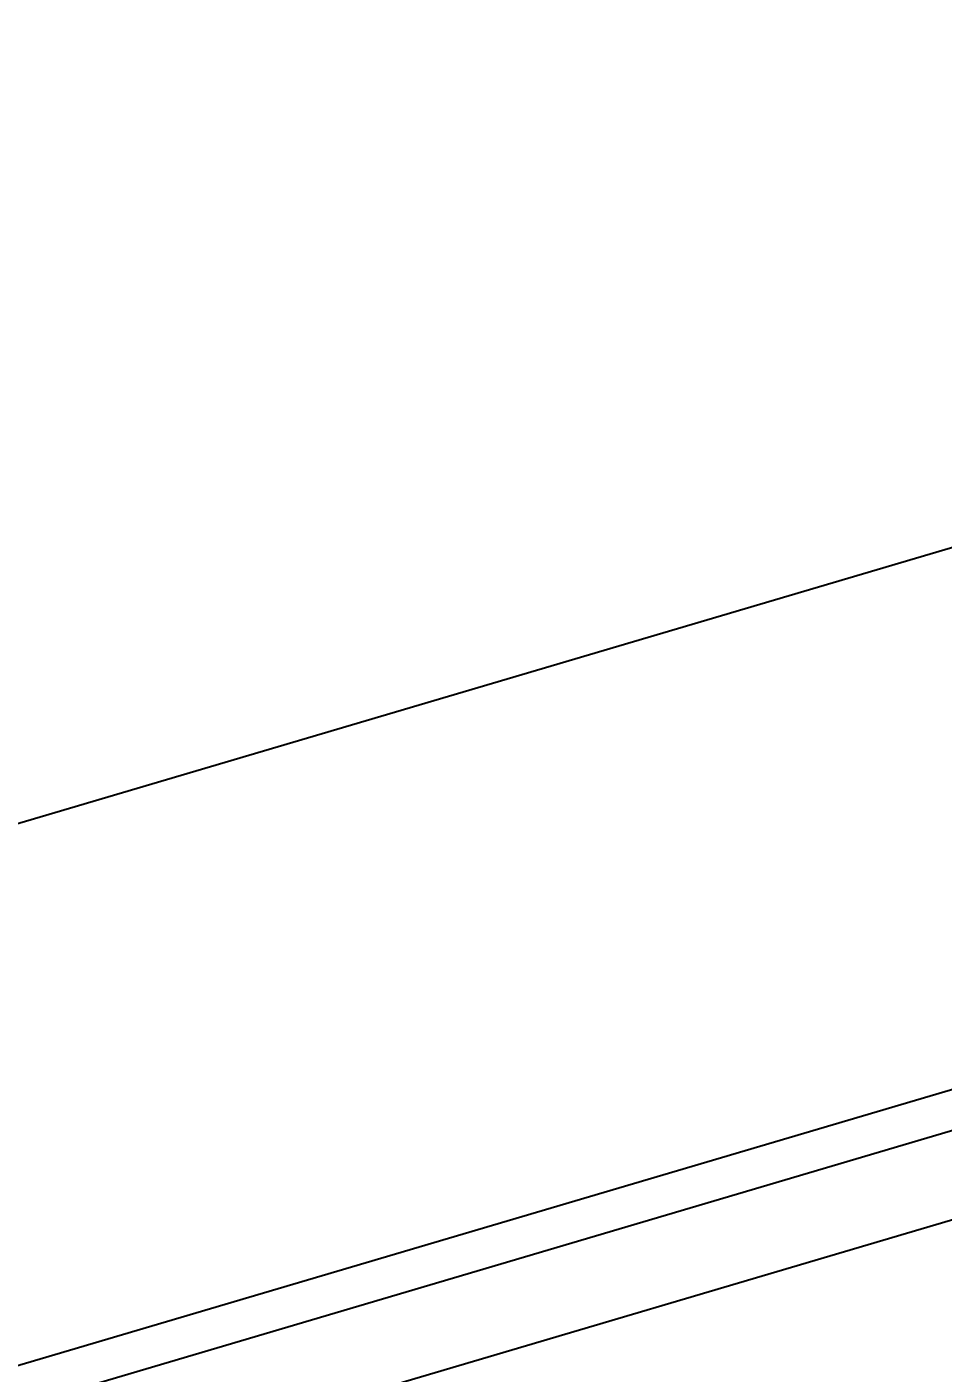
# Model space of a CAD drawing. Header units: millimetres. Extents: x 62878 to 70819, y -67946 to -61850.
# Drawn here: x 64004.69 to 64011.28, y -65510.03 to -65500.34 of the extents above; entities that cross this region are included whole.
import ezdxf
from ezdxf.enums import TextEntityAlignment as Align

# ---------------------------------------------------------------- set-up
doc = ezdxf.new("R2010")
doc.units = ezdxf.units.MM
doc.layers.add('DOGRAMA', color=171, linetype='Continuous', lineweight=0)
doc.layers.add('MAH-ADI 1', color=12, linetype='Continuous')
doc.styles.add('bold', font='arial.ttf', dxfattribs={"height": 10})

msp = doc.modelspace()

# ---------------------------------------------------------------- linework, layer by layer
at = {"layer": 'DOGRAMA', "lineweight": -2}
for p, q in [((64012.89375118637, -65503.6342836668), (63908.59866328222, -65534.45507125146)), ((64014.79918223736, -65507.26830261528), (63908.9694023273, -65538.54155063703)), ((64013.50056168126, -65507.35453648392), (63910.10710533057, -65537.9095035618)), ((64014.97323245677, -65507.85866026528), (63909.14345254673, -65539.13190828702))]:
    msp.add_line(p, q, dxfattribs=at)

# ---------------------------------------------------------------- texts
at = {"layer": 'MAH-ADI 1', "style": 'bold', "width": 0.75}
msp.add_text('beton parapet h: 30 cm', height=16, rotation=16.46060353873079, dxfattribs=at).set_placement((63947.22205857075, -65474.12517458087), align=Align.MIDDLE_CENTER)

doc.saveas('drawing.dxf')
